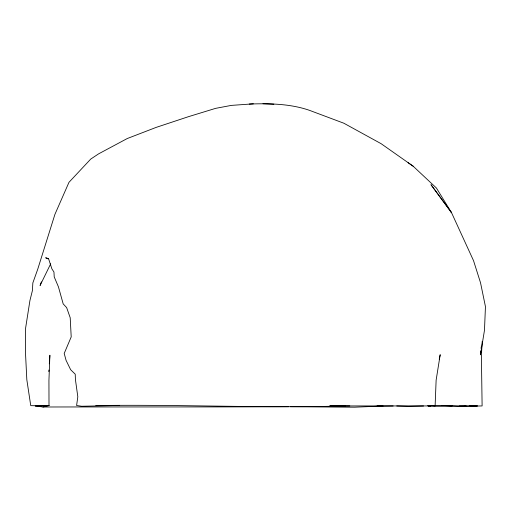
<?xml version="1.0" encoding="UTF-8"?>
<svg xmlns="http://www.w3.org/2000/svg" width="511" height="511" viewBox="0 0 511 511"><rect width="100%" height="100%" fill="white"/><g stroke="black" fill="none" stroke-linecap="round" stroke-linejoin="round"><path stroke-width="0.77" d="M482.205 341.405L481.394 355.739L482.116 405.938L459.165 406.379L442.028 405.459M48.781 371.586L48.89 370.028M49.312 363.8L49.893 355.228L48.935 380.382L49.005 405.613L42.943 406.999L35.253 405.938L49.005 405.613L35.253 405.938M480.851 350.859L480.455 354.819L484.479 330.259L485.45 306.626L480.532 282.775L473.537 260.674L451.577 212.774L436.413 188.01L413.175 166.222L381.136 143.7L343.846 123.221L309.481 110.338C290.248 103.682 269.412 103.375 249.266 104.04M481.087 348.483L481.247 346.899M439.224 359.316L440.201 354.685L436.126 380.171L435.11 405.938L431.201 405.491M41.378 281.861L40.075 285.528L50.691 263.785M383.02 405.99L354.66 407.197L290.318 406.711M253.367 103.842L231.374 105.387L215.623 108.358L188.559 116.649L156.232 127.367L127.239 138.538L98.591 153.862L90.734 159.081L68.979 182.318L54.926 214.345L37.737 269.214L32.845 282.928L32.404 290.618L29.925 300.564L25.582 328.247L25.55 354.046L26.821 379.692L30.749 405.645L41.219 405.855M382.285 405.99L376.907 406.149L393.163 405.99M119.491 405.472L81.645 406.258L76.599 405.498L77.813 396.766L75.417 379.526L75.232 374.193L70.639 369.696L66.072 360.338L64.201 353.452L71.201 336.915L70.211 317.765L66.647 307.616L63.185 303.898L58.446 286.888L54.223 276.905L53.949 272.037L51.879 268.837L48.705 259.122L45.651 257.787L48.519 258.566M423.549 405.996L408.404 406.341L396.734 405.983M430.696 405.938L329.825 405.938L349.78 405.938M102.194 405.485L95.896 405.562C179.022 404.316 262.143 408.308 345.238 405.926M428.046 405.958L452.12 405.958M428.205 405.938L477.44 405.938L469.858 405.753L474.368 406.104M288.721 406.711C206.821 407.088 124.767 406.839 42.943 406.999M459.14 405.99L466.16 406.015L464.601 405.983M442.807 405.478L452.146 405.696M273.858 104.193L262.973 103.727M428.161 405.542L430.46 405.938M427.95 405.542L430.153 405.938M408.104 162.696L413.175 166.222M448.607 208.616L430.984 184.675L451.577 212.774L448.607 208.616"/></g></svg>
